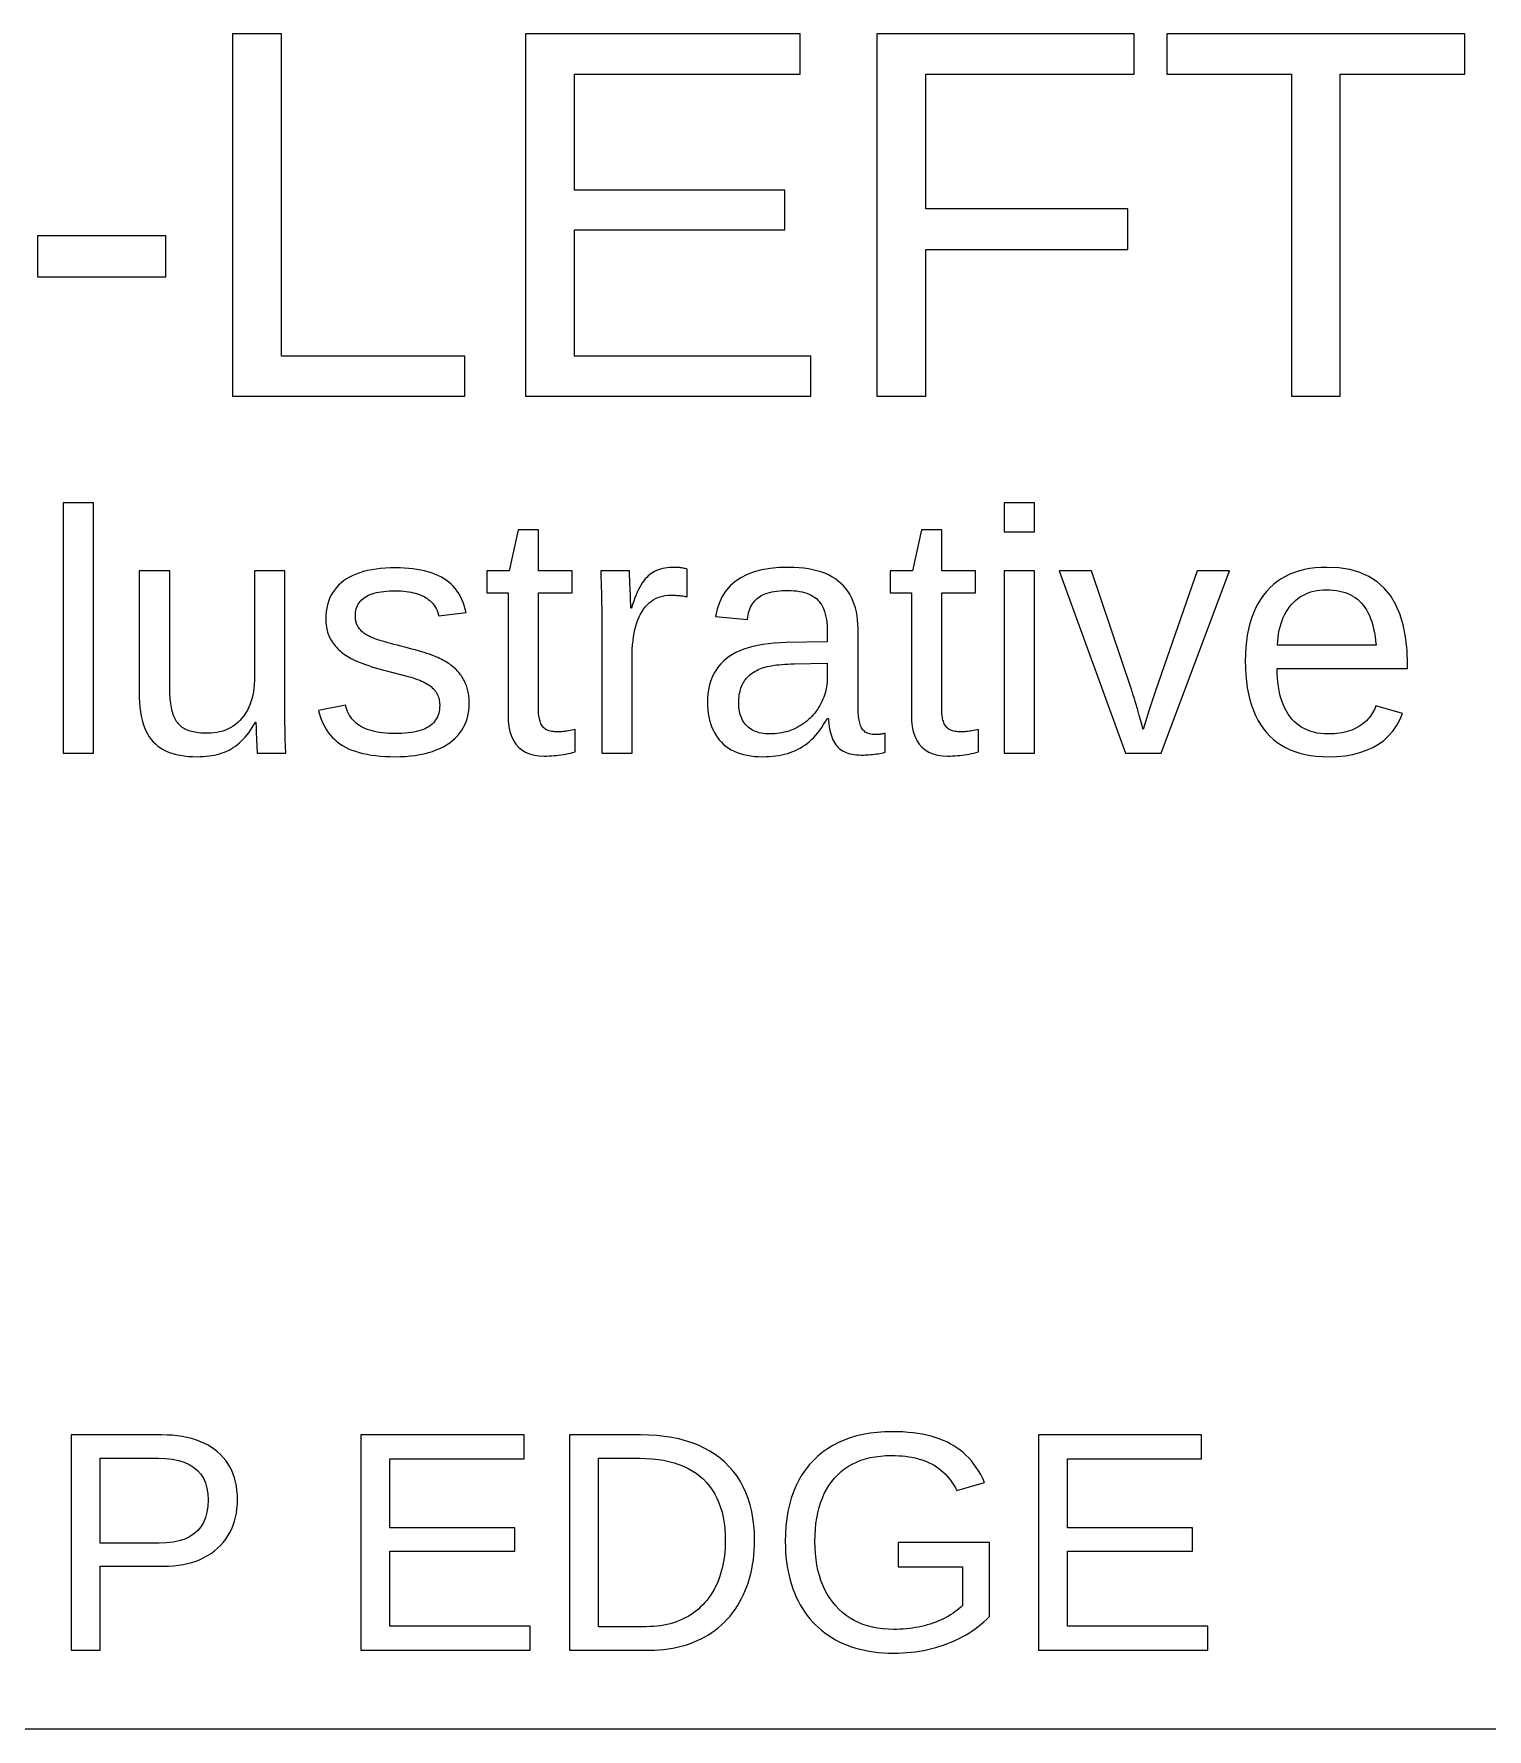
# Model space of a CAD drawing. Extents: x -27 to 133, y -77 to 15.
# Drawn here: x 33.44 to 45.7, y 0.23 to 14.53 of the extents above; entities that cross this region are included whole.
import ezdxf

# ---------------------------------------------------------------- set-up
doc = ezdxf.new("R2010")
doc.units = 0
doc.layers.get('0').update_dxf_attribs({"linetype": 'CONTINUOUS'})

msp = doc.modelspace()

# ---------------------------------------------------------------- linework, layer by layer
for points in [[(37.0719, 11.8087), (35.5268, 11.8087), (35.5268, 14.5277), (35.1124, 14.5277), (35.1124, 11.4701), (37.0719, 11.4701)], [(39.9928, 11.8087), (37.9986, 11.8087), (37.9986, 12.8741), (39.7737, 12.8741), (39.7737, 13.2083), (37.9986, 13.2083), (37.9986, 14.1892), (39.9039, 14.1892), (39.9039, 14.5277), (37.5842, 14.5277), (37.5842, 11.4701), (39.9928, 11.4701)], [(40.963, 12.7092), (42.6686, 12.7092), (42.6686, 13.0521), (40.963, 13.0521), (40.963, 14.1892), (42.7207, 14.1892), (42.7207, 14.5277), (40.5486, 14.5277), (40.5486, 11.4701), (40.963, 11.4701)], [(44.4612, 14.1892), (45.5115, 14.1892), (45.5115, 14.5277), (42.9987, 14.5277), (42.9987, 14.1892), (44.049, 14.1892), (44.049, 11.4701), (44.4612, 11.4701)], [(34.5502, 12.8242), (33.4652, 12.8242), (33.4652, 12.477), (34.5502, 12.477)], [(33.9399, 10.571), (33.6836, 10.571), (33.6836, 8.45773), (33.9399, 8.45773)], [(41.881, 10.571), (41.6247, 10.571), (41.6247, 10.3261), (41.881, 10.3261)], [(37.7656, 8.43515), (37.7859, 8.43575), (37.8061, 8.43676), (37.8262, 8.43818), (37.8463, 8.44), (37.8663, 8.44223), (37.8862, 8.44486), (37.9061, 8.44789), (37.9259, 8.45133), (37.9456, 8.45517), (37.9653, 8.45942), (37.9849, 8.46407), (38.0044, 8.46913), (38.0044, 8.65853), (37.9898, 8.65558), (37.9757, 8.65286), (37.9622, 8.65038), (37.9491, 8.64814), (37.9367, 8.64614), (37.9247, 8.64436), (37.9134, 8.64283), (37.9025, 8.64153), (37.8922, 8.64047), (37.8824, 8.63964), (37.8732, 8.63905), (37.8645, 8.6387), (37.8563, 8.63858), (37.8428, 8.63885), (37.83, 8.63964), (37.8178, 8.64097), (37.8062, 8.64283), (37.7952, 8.64522), (37.7849, 8.64814), (37.7752, 8.65159), (37.7661, 8.65557), (37.7577, 8.66008), (37.7499, 8.66512), (37.7427, 8.6707), (37.7362, 8.6768), (37.7303, 8.68344), (37.7249, 8.69073), (37.72, 8.69881), (37.7155, 8.70767), (37.7114, 8.71731), (37.7077, 8.72774), (37.7045, 8.73895), (37.7017, 8.75095), (37.6993, 8.76373), (37.6974, 8.77729), (37.6959, 8.79164), (37.6948, 8.80677), (37.6942, 8.82268), (37.694, 8.83938), (37.694, 9.81202), (37.9788, 9.81202), (37.9788, 9.99856), (37.694, 9.99856), (37.694, 10.3432), (37.5231, 10.3432), (37.4476, 9.99856), (37.2596, 9.99856), (37.2596, 9.81202), (37.4377, 9.81202), (37.4377, 8.78384), (37.4395, 8.73223), (37.4449, 8.68474), (37.454, 8.64139), (37.4668, 8.60216), (37.4832, 8.56707), (37.5032, 8.5361), (37.5268, 8.50926), (37.5541, 8.48655), (37.5851, 8.46797), (37.6197, 8.45352), (37.6579, 8.4432), (37.6997, 8.43701), (37.7452, 8.43494)], [(41.1693, 8.43515), (41.1896, 8.43575), (41.2098, 8.43676), (41.2299, 8.43818), (41.25, 8.44), (41.27, 8.44223), (41.2899, 8.44486), (41.3098, 8.44789), (41.3296, 8.45133), (41.3493, 8.45517), (41.369, 8.45942), (41.3886, 8.46407), (41.4081, 8.46913), (41.4081, 8.65853), (41.3935, 8.65558), (41.3794, 8.65286), (41.3659, 8.65038), (41.3529, 8.64814), (41.3404, 8.64614), (41.3285, 8.64436), (41.3171, 8.64283), (41.3062, 8.64153), (41.2959, 8.64047), (41.2861, 8.63964), (41.2769, 8.63905), (41.2682, 8.6387), (41.2601, 8.63858), (41.2466, 8.63885), (41.2337, 8.63964), (41.2215, 8.64097), (41.2099, 8.64283), (41.1989, 8.64522), (41.1886, 8.64814), (41.1789, 8.65159), (41.1698, 8.65557), (41.1614, 8.66008), (41.1536, 8.66512), (41.1464, 8.6707), (41.1399, 8.6768), (41.134, 8.68344), (41.1286, 8.69073), (41.1237, 8.69881), (41.1192, 8.70767), (41.1151, 8.71731), (41.1115, 8.72774), (41.1082, 8.73895), (41.1054, 8.75095), (41.1031, 8.76373), (41.1011, 8.77729), (41.0996, 8.79164), (41.0986, 8.80677), (41.0979, 8.82268), (41.0977, 8.83938), (41.0977, 9.81202), (41.3825, 9.81202), (41.3825, 9.99856), (41.0977, 9.99856), (41.0977, 10.3432), (40.9268, 10.3432), (40.8513, 9.99856), (40.6634, 9.99856), (40.6634, 9.81202), (40.8414, 9.81202), (40.8414, 8.78384), (40.8432, 8.73223), (40.8487, 8.68474), (40.8578, 8.64139), (40.8705, 8.60216), (40.8869, 8.56707), (40.9069, 8.5361), (40.9306, 8.50926), (40.9579, 8.48655), (40.9888, 8.46797), (41.0234, 8.45352), (41.0616, 8.4432), (41.1035, 8.43701), (41.149, 8.43494)], [(36.5296, 8.42995), (36.5729, 8.43205), (36.6145, 8.43555), (36.6546, 8.44044), (36.6932, 8.44674), (36.7302, 8.45443), (36.7656, 8.46352), (36.7995, 8.47401), (36.8318, 8.4859), (36.8626, 8.49919), (36.8918, 8.51387), (36.9194, 8.52996), (36.9455, 8.54744), (36.9699, 8.56622), (36.9922, 8.58617), (37.0127, 8.60731), (37.0312, 8.62962), (37.0477, 8.65311), (37.0623, 8.67779), (37.075, 8.70364), (37.0857, 8.73067), (37.0944, 8.75888), (37.1013, 8.78827), (37.1061, 8.81884), (37.109, 8.85059), (37.11, 8.88352), (37.1098, 8.89699), (37.1093, 8.91023), (37.1085, 8.92325), (37.1073, 8.93603), (37.1058, 8.94859), (37.1039, 8.96092), (37.1017, 8.97303), (37.0992, 8.9849), (37.0964, 8.99655), (37.0931, 9.00798), (37.0896, 9.01917), (37.0857, 9.03014), (37.0815, 9.04088), (37.077, 9.05141), (37.0722, 9.06174), (37.0671, 9.07188), (37.0618, 9.08183), (37.0561, 9.09158), (37.0502, 9.10114), (37.044, 9.11051), (37.0376, 9.11968), (37.0308, 9.12866), (37.0238, 9.13744), (37.0165, 9.14604), (37.0089, 9.15443), (37.0011, 9.16263), (36.9928, 9.17069), (36.9842, 9.17863), (36.9751, 9.18646), (36.9655, 9.19418), (36.9555, 9.2018), (36.945, 9.2093), (36.9341, 9.21669), (36.9228, 9.22398), (36.911, 9.23115), (36.8988, 9.23822), (36.8861, 9.24517), (36.873, 9.25202), (36.8594, 9.25875), (36.8449, 9.26548), (36.8291, 9.27231), (36.8119, 9.27922), (36.7934, 9.28623), (36.7735, 9.29333), (36.7523, 9.30052), (36.7297, 9.30781), (36.7058, 9.31519), (36.6806, 9.32266), (36.6539, 9.33022), (36.626, 9.33787), (36.5967, 9.34562), (36.566, 9.35346), (36.5338, 9.36143), (36.5034, 9.36913), (36.4747, 9.37657), (36.4477, 9.38373), (36.4225, 9.39062), (36.3991, 9.39724), (36.3774, 9.4036), (36.3574, 9.40968), (36.3393, 9.4155), (36.3228, 9.42104), (36.3081, 9.42631), (36.2952, 9.43132), (36.284, 9.43605), (36.2739, 9.44073), (36.2642, 9.44556), (36.2549, 9.45054), (36.246, 9.45567), (36.2374, 9.46095), (36.2292, 9.46639), (36.2215, 9.47197), (36.2141, 9.47771), (36.2071, 9.4836), (36.2004, 9.48964), (36.1942, 9.49583), (36.1884, 9.50218), (36.1829, 9.50867), (36.1779, 9.51538), (36.1732, 9.52236), (36.169, 9.52961), (36.1651, 9.53713), (36.1617, 9.54491), (36.1587, 9.55297), (36.156, 9.5613), (36.1538, 9.56989), (36.152, 9.57876), (36.1506, 9.58789), (36.1496, 9.59729), (36.149, 9.60696), (36.1488, 9.61691), (36.1492, 9.63302), (36.1507, 9.64849), (36.1532, 9.66332), (36.1566, 9.67751), (36.161, 9.69106), (36.1663, 9.70397), (36.1727, 9.71624), (36.18, 9.72787), (36.1883, 9.73885), (36.1976, 9.7492), (36.2079, 9.75891), (36.2191, 9.76798), (36.2313, 9.7764), (36.2446, 9.7842), (36.2589, 9.79137), (36.2743, 9.79791), (36.2908, 9.80384), (36.3084, 9.80914), (36.327, 9.81381), (36.3467, 9.81787), (36.3675, 9.8213), (36.3894, 9.8241), (36.4124, 9.82629), (36.4364, 9.82784), (36.4615, 9.82878), (36.4877, 9.82909), (36.5114, 9.82877), (36.5344, 9.82779), (36.5566, 9.82617), (36.5781, 9.8239), (36.5988, 9.82098), (36.6188, 9.81741), (36.638, 9.81319), (36.6565, 9.80833), (36.6742, 9.80281), (36.6912, 9.79665), (36.7074, 9.78983), (36.7229, 9.78237), (36.7376, 9.77426), (36.7515, 9.76555), (36.7646, 9.75627), (36.7768, 9.74642), (36.7882, 9.73601), (36.7987, 9.72504), (36.8084, 9.7135), (36.8172, 9.70139), (36.8252, 9.68873), (36.8323, 9.67549), (36.8386, 9.66169), (36.844, 9.64733), (36.8485, 9.6324), (36.8523, 9.61691), (37.0829, 9.6454), (37.0762, 9.67522), (37.0681, 9.70375), (37.0587, 9.731), (37.048, 9.75697), (37.036, 9.78166), (37.0226, 9.80507), (37.008, 9.8272), (36.9921, 9.84804), (36.9748, 9.86761), (36.9563, 9.88589), (36.9364, 9.9029), (36.9153, 9.91862), (36.8928, 9.93306), (36.8691, 9.94633), (36.8441, 9.95854), (36.8179, 9.96969), (36.7905, 9.97978), (36.7618, 9.9888), (36.7319, 9.99676), (36.7007, 10.0037), (36.6683, 10.0095), (36.6346, 10.0143), (36.5998, 10.018), (36.5636, 10.0207), (36.5263, 10.0222), (36.4877, 10.0228), (36.4443, 10.0221), (36.4024, 10.0202), (36.3622, 10.0169), (36.3237, 10.0123), (36.2867, 10.0064), (36.2514, 9.99926), (36.2177, 9.99077), (36.1857, 9.98097), (36.1553, 9.96987), (36.1264, 9.95746), (36.0993, 9.94375), (36.0737, 9.92873), (36.0498, 9.9124), (36.0276, 9.89483), (36.0071, 9.87607), (35.9884, 9.85612), (35.9716, 9.83498), (35.9564, 9.81266), (35.9431, 9.78914), (35.9316, 9.76444), (35.9218, 9.73855), (35.9138, 9.71148), (35.9075, 9.68321), (35.9031, 9.65376), (35.9004, 9.62312), (35.8995, 9.59129), (35.8999, 9.57397), (35.9008, 9.55708), (35.9024, 9.5406), (35.9045, 9.52455), (35.9073, 9.50892), (35.9108, 9.49371), (35.9148, 9.47892), (35.9195, 9.46455), (35.9248, 9.45061), (35.9307, 9.43708), (35.9373, 9.42398), (35.9444, 9.41129), (35.9522, 9.39903), (35.9606, 9.38712), (35.9694, 9.37549), (35.9787, 9.36413), (35.9885, 9.35305), (35.9988, 9.34225), (36.0095, 9.33173), (36.0207, 9.32149), (36.0325, 9.31152), (36.0446, 9.30184), (36.0573, 9.29243), (36.0705, 9.2833), (36.0841, 9.27445), (36.0982, 9.26587), (36.1133, 9.25743), (36.1299, 9.24896), (36.148, 9.24046), (36.1677, 9.23194), (36.1888, 9.22339), (36.2115, 9.21482), (36.2356, 9.20622), (36.2613, 9.19759), (36.2885, 9.18894), (36.3171, 9.18027), (36.3473, 9.17157), (36.379, 9.16284), (36.4122, 9.15409), (36.5959, 9.10568), (36.6169, 9.09987), (36.637, 9.09382), (36.6562, 9.08753), (36.6745, 9.08101), (36.6919, 9.07425), (36.7084, 9.06726), (36.7239, 9.06003), (36.7386, 9.05256), (36.7523, 9.04486), (36.7651, 9.03692), (36.777, 9.02874), (36.788, 9.02033), (36.7981, 9.01169), (36.8074, 9.00272), (36.8159, 8.99335), (36.8237, 8.98358), (36.8308, 8.9734), (36.8371, 8.96282), (36.8426, 8.95183), (36.8475, 8.94044), (36.8515, 8.92865), (36.8549, 8.91644), (36.8575, 8.90384), (36.8593, 8.89083), (36.8604, 8.87741), (36.8608, 8.8636), (36.8603, 8.84554), (36.8587, 8.8282), (36.856, 8.81156), (36.8522, 8.79564), (36.8474, 8.78042), (36.8415, 8.76591), (36.8346, 8.7521), (36.8266, 8.73901), (36.8175, 8.72662), (36.8073, 8.71494), (36.7961, 8.70397), (36.7838, 8.69371), (36.7704, 8.68415), (36.7558, 8.6753), (36.7401, 8.66716), (36.7231, 8.65973), (36.7048, 8.65301), (36.6853, 8.64699), (36.6646, 8.64168), (36.6426, 8.63708), (36.6194, 8.63319), (36.595, 8.63), (36.5693, 8.62753), (36.5424, 8.62576), (36.5142, 8.6247), (36.4848, 8.62434), (36.4573, 8.62468), (36.4306, 8.62571), (36.405, 8.62741), (36.3802, 8.6298), (36.3564, 8.63287), (36.3336, 8.63663), (36.3117, 8.64106), (36.2907, 8.64618), (36.2707, 8.65198), (36.2516, 8.65846), (36.2335, 8.66563), (36.2163, 8.67348), (36.2, 8.68201), (36.1847, 8.69127), (36.1701, 8.70133), (36.1564, 8.71216), (36.1435, 8.72378), (36.1315, 8.73618), (36.1202, 8.74936), (36.1098, 8.76333), (36.1003, 8.77808), (36.0915, 8.79362), (36.0836, 8.80994), (36.0765, 8.82704), (36.0702, 8.84493), (36.0648, 8.8636), (35.8383, 8.81943), (35.8462, 8.78917), (35.8554, 8.76016), (35.8658, 8.73241), (35.8775, 8.70592), (35.8906, 8.68068), (35.9049, 8.65669), (35.9205, 8.63396), (35.9374, 8.61249), (35.9556, 8.59227), (35.9751, 8.5733), (35.9958, 8.55559), (36.0179, 8.53914), (36.0412, 8.52394), (36.066, 8.50993), (36.0923, 8.49705), (36.1202, 8.48528), (36.1497, 8.47464), (36.1807, 8.46511), (36.2132, 8.45671), (36.2474, 8.44942), (36.283, 8.44326), (36.3203, 8.43822), (36.3591, 8.43429), (36.3994, 8.43149), (36.4414, 8.42981), (36.4848, 8.42925)], [(38.4844, 9.26089), (38.4849, 9.29963), (38.4864, 9.33695), (38.4889, 9.37287), (38.4924, 9.40739), (38.4968, 9.44049), (38.5023, 9.47218), (38.5088, 9.50247), (38.5162, 9.53135), (38.5247, 9.55883), (38.5341, 9.58489), (38.5446, 9.60955), (38.556, 9.6328), (38.5684, 9.65464), (38.5818, 9.67497), (38.5961, 9.69368), (38.6112, 9.71075), (38.6273, 9.7262), (38.6442, 9.74003), (38.6621, 9.75222), (38.6808, 9.76279), (38.7004, 9.77174), (38.7209, 9.77906), (38.7423, 9.78475), (38.7646, 9.78882), (38.7878, 9.79125), (38.8119, 9.79207), (38.8249, 9.79198), (38.8374, 9.79173), (38.8495, 9.79131), (38.8613, 9.79072), (38.8726, 9.78996), (38.8835, 9.78904), (38.894, 9.78794), (38.9041, 9.78668), (38.9139, 9.78524), (38.9232, 9.78364), (38.9321, 9.78187), (38.9406, 9.77994), (38.9486, 9.77783), (38.9486, 10.0128), (38.9405, 10.0149), (38.9325, 10.0168), (38.9244, 10.0186), (38.9163, 10.0202), (38.9083, 10.0216), (38.9003, 10.0229), (38.8923, 10.024), (38.8843, 10.0249), (38.8764, 10.0257), (38.8684, 10.0263), (38.8605, 10.0267), (38.8526, 10.027), (38.8447, 10.027), (38.8227, 10.0266), (38.8015, 10.0253), (38.7811, 10.0232), (38.7615, 10.0202), (38.7426, 10.0163), (38.7245, 10.0116), (38.7072, 10.006), (38.6907, 9.99954), (38.6749, 9.99223), (38.66, 9.98407), (38.6457, 9.97504), (38.6323, 9.96516), (38.6197, 9.95442), (38.6075, 9.94251), (38.5956, 9.92911), (38.5838, 9.91423), (38.5723, 9.89787), (38.5611, 9.88002), (38.55, 9.86069), (38.5392, 9.83988), (38.5285, 9.81758), (38.5181, 9.7938), (38.5079, 9.76854), (38.498, 9.7418), (38.4882, 9.71357), (38.4787, 9.68385), (38.473, 9.68385), (38.4729, 9.6932), (38.4727, 9.70502), (38.4724, 9.71932), (38.4719, 9.7361), (38.4713, 9.75535), (38.4706, 9.77708), (38.4697, 9.80129), (38.4687, 9.82798), (38.4675, 9.85714), (38.4663, 9.88878), (38.4648, 9.92289), (38.4633, 9.95949), (38.4616, 9.99856), (38.2195, 9.99856), (38.2208, 9.96853), (38.2219, 9.9389), (38.223, 9.90968), (38.224, 9.88086), (38.2248, 9.85245), (38.2256, 9.82444), (38.2262, 9.79683), (38.2268, 9.76963), (38.2272, 9.74284), (38.2276, 9.71644), (38.2278, 9.69045), (38.228, 9.66487), (38.2281, 9.63969), (38.2281, 8.45773), (38.4844, 8.45773)], [(39.615, 8.42969), (39.6427, 8.43099), (39.6698, 8.43316), (39.6961, 8.43619), (39.7219, 8.4401), (39.7469, 8.44487), (39.7713, 8.45051), (39.795, 8.45702), (39.818, 8.4644), (39.8404, 8.47264), (39.8621, 8.48176), (39.8832, 8.49174), (39.9035, 8.50258), (39.9234, 8.51448), (39.9429, 8.52759), (39.962, 8.54193), (39.9807, 8.55749), (39.999, 8.57427), (40.017, 8.59227), (40.0346, 8.6115), (40.0518, 8.63194), (40.0686, 8.65361), (40.085, 8.6765), (40.1011, 8.70061), (40.1168, 8.72595), (40.1321, 8.7525), (40.1406, 8.7525), (40.1423, 8.72847), (40.1446, 8.70544), (40.1476, 8.6834), (40.1512, 8.66238), (40.1555, 8.64235), (40.1605, 8.62333), (40.1661, 8.60531), (40.1724, 8.58829), (40.1794, 8.57228), (40.1871, 8.55727), (40.1954, 8.54326), (40.2043, 8.53025), (40.214, 8.51825), (40.2244, 8.50719), (40.2357, 8.49702), (40.248, 8.48773), (40.2612, 8.47932), (40.2753, 8.4718), (40.2903, 8.46517), (40.3063, 8.45942), (40.3231, 8.45455), (40.3409, 8.45057), (40.3596, 8.44747), (40.3792, 8.44526), (40.3997, 8.44393), (40.4212, 8.44349), (40.4367, 8.44362), (40.4522, 8.44403), (40.4676, 8.4447), (40.483, 8.44565), (40.4983, 8.44686), (40.5136, 8.44834), (40.5288, 8.4501), (40.544, 8.45212), (40.5591, 8.45441), (40.5742, 8.45697), (40.5892, 8.4598), (40.6042, 8.4629), (40.6191, 8.46627), (40.6191, 8.62577), (40.6119, 8.62429), (40.6049, 8.62294), (40.598, 8.6217), (40.5911, 8.62058), (40.5844, 8.61957), (40.5779, 8.61869), (40.5714, 8.61792), (40.5651, 8.61727), (40.5588, 8.61674), (40.5527, 8.61633), (40.5467, 8.61603), (40.5409, 8.61585), (40.5351, 8.6158), (40.5225, 8.61614), (40.5105, 8.61716), (40.4992, 8.61887), (40.4885, 8.62125), (40.4785, 8.62433), (40.4691, 8.62808), (40.4603, 8.63251), (40.4522, 8.63763), (40.4447, 8.64343), (40.4379, 8.64992), (40.4317, 8.65708), (40.4261, 8.66493), (40.4212, 8.67346), (40.4167, 8.68267), (40.4127, 8.69254), (40.409, 8.70308), (40.4056, 8.71429), (40.4026, 8.72615), (40.3999, 8.73869), (40.3976, 8.75189), (40.3957, 8.76576), (40.3941, 8.78029), (40.3929, 8.79549), (40.392, 8.81135), (40.3914, 8.82788), (40.3913, 8.84507), (40.3913, 9.50869), (40.3904, 9.54677), (40.3878, 9.58343), (40.3834, 9.61869), (40.3774, 9.65254), (40.3696, 9.68498), (40.36, 9.71602), (40.3487, 9.74565), (40.3357, 9.77387), (40.321, 9.80069), (40.3045, 9.82609), (40.2862, 9.8501), (40.2663, 9.87269), (40.2446, 9.89388), (40.2212, 9.91357), (40.196, 9.9317), (40.1692, 9.94824), (40.1407, 9.96321), (40.1105, 9.97661), (40.0786, 9.98843), (40.0449, 9.99867), (40.0096, 10.0073), (39.9726, 10.0144), (39.9338, 10.0199), (39.8934, 10.0239), (39.8512, 10.0262), (39.8074, 10.027), (39.7253, 10.0246), (39.6489, 10.0172), (39.5783, 10.0049), (39.5135, 9.98767), (39.4544, 9.96553), (39.4011, 9.93846), (39.3536, 9.90647), (39.3118, 9.86957), (39.2758, 9.82774), (39.2455, 9.78099), (39.221, 9.72932), (39.2023, 9.67273), (39.1894, 9.61122), (39.4571, 9.587), (39.4599, 9.60631), (39.4634, 9.62479), (39.4676, 9.64244), (39.4726, 9.65927), (39.4784, 9.67527), (39.4849, 9.69044), (39.4921, 9.70479), (39.5001, 9.71832), (39.5088, 9.73101), (39.5183, 9.74289), (39.5285, 9.75393), (39.5394, 9.76415), (39.5511, 9.77355), (39.5637, 9.78219), (39.5774, 9.79013), (39.5922, 9.79739), (39.6082, 9.80396), (39.6252, 9.80983), (39.6434, 9.81501), (39.6627, 9.81951), (39.6831, 9.82331), (39.7046, 9.82642), (39.7272, 9.82884), (39.7509, 9.83056), (39.7758, 9.8316), (39.8017, 9.83195), (39.8275, 9.83147), (39.8521, 9.83003), (39.8757, 9.82762), (39.8982, 9.82426), (39.9197, 9.81994), (39.94, 9.81465), (39.9593, 9.80841), (39.9775, 9.8012), (39.9946, 9.79304), (40.0107, 9.78391), (40.0256, 9.77382), (40.0395, 9.76277), (40.0523, 9.75076), (40.0641, 9.73764), (40.075, 9.72326), (40.0849, 9.70761), (40.0939, 9.6907), (40.1019, 9.67253), (40.109, 9.65309), (40.1151, 9.63239), (40.1203, 9.61042), (40.1245, 9.58719), (40.1279, 9.56269), (40.1302, 9.53693), (40.1316, 9.50991), (40.1321, 9.48162), (40.1321, 9.3976), (39.786, 9.39191), (39.7333, 9.38989), (39.6828, 9.38645), (39.6346, 9.3816), (39.5887, 9.37533), (39.5451, 9.36764), (39.5038, 9.35854), (39.4647, 9.34803), (39.428, 9.3361), (39.3935, 9.32275), (39.3613, 9.30799), (39.3313, 9.29181), (39.3037, 9.27421), (39.2784, 9.2552), (39.2551, 9.23483), (39.2337, 9.21314), (39.2141, 9.19013), (39.1964, 9.16582), (39.1806, 9.14018), (39.1666, 9.11323), (39.1545, 9.08497), (39.1443, 9.05539), (39.1359, 9.0245), (39.1294, 8.9923), (39.1247, 8.95877), (39.1219, 8.92394), (39.121, 8.88779), (39.1217, 8.85547), (39.1238, 8.82422), (39.1272, 8.79406), (39.1321, 8.76497), (39.1383, 8.73697), (39.1459, 8.71004), (39.1549, 8.68419), (39.1652, 8.65941), (39.177, 8.63572), (39.1901, 8.6131), (39.2046, 8.59156), (39.2205, 8.57111), (39.2378, 8.55172), (39.2564, 8.53361), (39.2764, 8.51694), (39.2978, 8.50172), (39.3206, 8.48795), (39.3447, 8.47563), (39.3701, 8.46476), (39.397, 8.45534), (39.4252, 8.44737), (39.4547, 8.44085), (39.4857, 8.43577), (39.518, 8.43215), (39.5516, 8.42998), (39.5867, 8.42925)], [(44.4323, 8.43141), (44.5014, 8.43788), (44.5664, 8.44867), (44.6272, 8.46377), (44.6838, 8.48318), (44.7363, 8.50691), (44.7846, 8.53495), (44.8287, 8.56731), (44.8687, 8.60398), (44.9045, 8.64497), (44.9362, 8.69027), (44.9637, 8.73988), (44.987, 8.79381), (44.762, 8.85788), (44.7562, 8.84232), (44.7495, 8.82718), (44.7421, 8.81246), (44.734, 8.79816), (44.7251, 8.78428), (44.7154, 8.77083), (44.7049, 8.75779), (44.6937, 8.74517), (44.6817, 8.73298), (44.6689, 8.72121), (44.6554, 8.70985), (44.6411, 8.69892), (44.626, 8.68841), (44.6102, 8.67851), (44.5936, 8.6694), (44.5762, 8.66109), (44.558, 8.65356), (44.539, 8.64683), (44.5192, 8.64089), (44.4987, 8.63574), (44.4774, 8.63139), (44.4553, 8.62782), (44.4324, 8.62505), (44.4087, 8.62307), (44.3843, 8.62188), (44.359, 8.62149), (44.3272, 8.62234), (44.2966, 8.62489), (44.2671, 8.62915), (44.2389, 8.6351), (44.2118, 8.64276), (44.186, 8.65212), (44.1613, 8.66319), (44.1379, 8.67595), (44.1156, 8.69042), (44.0946, 8.70659), (44.0747, 8.72446), (44.0561, 8.74404), (44.0386, 8.76532), (44.0224, 8.78816), (44.0074, 8.81244), (43.9938, 8.83815), (43.9815, 8.8653), (43.9705, 8.89387), (43.9607, 8.92388), (43.9523, 8.95532), (43.9452, 8.98819), (43.9393, 9.0225), (43.9348, 9.05823), (43.9315, 9.0954), (43.9296, 9.134), (43.9289, 9.17404), (45.0283, 9.17404), (45.0283, 9.2082), (45.0243, 9.32933), (45.0123, 9.44077), (44.9922, 9.54252), (44.964, 9.63458), (44.9278, 9.71695), (44.8836, 9.78962), (44.8314, 9.85261), (44.7711, 9.90591), (44.7028, 9.94951), (44.6264, 9.98343), (44.542, 10.0077), (44.4495, 10.0222), (44.349, 10.027), (44.2989, 10.0258), (44.2506, 10.0222), (44.2041, 10.0162), (44.1594, 10.0078), (44.1165, 9.99691), (44.0754, 9.98366), (44.0361, 9.96799), (43.9986, 9.94992), (43.963, 9.92944), (43.9292, 9.90654), (43.8971, 9.88124), (43.8669, 9.85352), (43.8385, 9.8234), (43.8121, 9.79102), (43.7878, 9.75653), (43.7656, 9.71993), (43.7455, 9.68123), (43.7275, 9.64042), (43.7116, 9.59751), (43.6979, 9.55248), (43.6862, 9.50536), (43.6767, 9.45612), (43.6693, 9.40478), (43.664, 9.35133), (43.6609, 9.29577), (43.6598, 9.23811), (43.6609, 9.1775), (43.664, 9.11923), (43.6693, 9.0633), (43.6767, 9.00972), (43.6862, 8.95848), (43.6979, 8.90958), (43.7116, 8.86303), (43.7275, 8.81881), (43.7455, 8.77694), (43.7656, 8.73742), (43.7878, 8.70023), (43.8121, 8.66539), (43.8385, 8.63289), (43.867, 8.60277), (43.8974, 8.57505), (43.9297, 8.54975), (43.9639, 8.52685), (44.0001, 8.50637), (44.0382, 8.48829), (44.0783, 8.47263), (44.1202, 8.45938), (44.1641, 8.44853), (44.21, 8.4401), (44.2577, 8.43407), (44.3074, 8.43046), (44.359, 8.42925)], [(34.8391, 8.42964), (34.8646, 8.43082), (34.8894, 8.43278), (34.9136, 8.43552), (34.9371, 8.43905), (34.96, 8.44336), (34.9822, 8.44845), (35.0037, 8.45433), (35.0245, 8.46099), (35.0447, 8.46843), (35.0642, 8.47666), (35.0831, 8.48567), (35.1013, 8.49547), (35.119, 8.5062), (35.1363, 8.51805), (35.1534, 8.53099), (35.1701, 8.54504), (35.1864, 8.5602), (35.2025, 8.57646), (35.2182, 8.59382), (35.2336, 8.61228), (35.2487, 8.63185), (35.2634, 8.65253), (35.2778, 8.67431), (35.2919, 8.69719), (35.3056, 8.72117), (35.3099, 8.72117), (35.3103, 8.70429), (35.3108, 8.68826), (35.3112, 8.67308), (35.3116, 8.65875), (35.312, 8.64527), (35.3124, 8.63265), (35.3128, 8.62087), (35.3131, 8.60995), (35.3135, 8.59987), (35.3138, 8.59065), (35.3142, 8.58228), (35.3145, 8.57475), (35.3149, 8.56808), (35.3152, 8.5619), (35.3155, 8.55582), (35.3158, 8.54985), (35.3161, 8.54399), (35.3164, 8.53824), (35.3167, 8.5326), (35.317, 8.52707), (35.3172, 8.52165), (35.3175, 8.51634), (35.3177, 8.51113), (35.318, 8.50604), (35.3182, 8.50105), (35.3184, 8.49618), (35.3187, 8.4915), (35.3189, 8.48711), (35.3191, 8.48301), (35.3193, 8.47919), (35.3195, 8.47566), (35.3198, 8.47241), (35.32, 8.46946), (35.3202, 8.46679), (35.3204, 8.4644), (35.3206, 8.4623), (35.3209, 8.46049), (35.3211, 8.45897), (35.3213, 8.45773), (35.5634, 8.45773), (35.5621, 8.46817), (35.561, 8.48109), (35.5599, 8.49648), (35.5589, 8.51435), (35.5581, 8.5347), (35.5573, 8.55753), (35.5567, 8.58284), (35.5561, 8.61062), (35.5556, 8.64088), (35.5553, 8.67362), (35.555, 8.70883), (35.5549, 8.74652), (35.5548, 8.78669), (35.5548, 9.99856), (35.2985, 9.99856), (35.2985, 9.10568), (35.2979, 9.07165), (35.296, 9.03877), (35.2928, 9.00706), (35.2884, 8.97652), (35.2827, 8.94713), (35.2758, 8.91891), (35.2675, 8.89185), (35.2581, 8.86596), (35.2473, 8.84123), (35.2353, 8.81766), (35.222, 8.79525), (35.2075, 8.77401), (35.1917, 8.75393), (35.1748, 8.73519), (35.157, 8.71794), (35.1382, 8.70219), (35.1186, 8.68794), (35.098, 8.67519), (35.0764, 8.66394), (35.054, 8.65419), (35.0306, 8.64595), (35.0063, 8.6392), (34.981, 8.63395), (34.9549, 8.6302), (34.9278, 8.62795), (34.8998, 8.6272), (34.8806, 8.62742), (34.8622, 8.62807), (34.8445, 8.62917), (34.8276, 8.6307), (34.8113, 8.63267), (34.7958, 8.63508), (34.781, 8.63793), (34.767, 8.64122), (34.7536, 8.64494), (34.741, 8.64911), (34.7291, 8.65371), (34.7179, 8.65874), (34.7075, 8.66422), (34.6976, 8.67019), (34.6882, 8.67673), (34.6792, 8.68381), (34.6706, 8.69145), (34.6624, 8.69965), (34.6546, 8.70841), (34.6473, 8.71772), (34.6404, 8.72759), (34.6339, 8.73801), (34.6278, 8.74899), (34.6221, 8.76052), (34.6169, 8.77262), (34.6121, 8.78526), (34.6077, 8.7986), (34.6036, 8.81274), (34.5999, 8.82768), (34.5965, 8.84344), (34.5935, 8.86001), (34.5909, 8.87738), (34.5886, 8.89557), (34.5866, 8.91456), (34.585, 8.93436), (34.5838, 8.95497), (34.5829, 8.97639), (34.5824, 8.99862), (34.5822, 9.02166), (34.5822, 9.99856), (34.3244, 9.99856), (34.3244, 8.97181), (34.3251, 8.92809), (34.3272, 8.88632), (34.3307, 8.84649), (34.3356, 8.80861), (34.3418, 8.77268), (34.3495, 8.73869), (34.3585, 8.70665), (34.3689, 8.67656), (34.3807, 8.64841), (34.394, 8.6222), (34.4086, 8.59795), (34.4245, 8.57564), (34.4419, 8.55527), (34.4608, 8.53663), (34.4813, 8.51948), (34.5034, 8.50382), (34.5271, 8.48965), (34.5524, 8.47698), (34.5793, 8.46579), (34.6079, 8.4561), (34.638, 8.44789), (34.6698, 8.44118), (34.7032, 8.43596), (34.7381, 8.43223), (34.7747, 8.43), (34.8129, 8.42925)], [(41.881, 9.99856), (41.6247, 9.99856), (41.6247, 8.45773), (41.881, 8.45773)], [(43.5258, 9.99856), (43.2538, 9.99856), (42.9035, 8.99319), (42.848, 8.82514), (42.7981, 8.65853), (42.7862, 8.70037), (42.775, 8.73956), (42.7646, 8.7761), (42.7549, 8.81), (42.7459, 8.84125), (42.7376, 8.86986), (42.73, 8.89582), (42.7232, 8.91914), (42.7171, 8.93981), (42.7117, 8.95783), (42.707, 8.97321), (42.7031, 8.98594), (42.6999, 8.99602), (42.361, 9.99856), (42.0875, 9.99856), (42.6472, 8.45773), (42.9505, 8.45773)], [(43.9337, 9.40352), (43.9368, 9.43539), (43.9411, 9.46615), (43.9466, 9.4958), (43.9532, 9.52435), (43.9611, 9.5518), (43.9701, 9.57814), (43.9803, 9.60338), (43.9917, 9.62752), (44.0043, 9.65055), (44.0181, 9.67248), (44.0331, 9.6933), (44.0493, 9.71302), (44.0665, 9.73146), (44.0846, 9.74842), (44.1037, 9.7639), (44.1237, 9.77791), (44.1446, 9.79045), (44.1664, 9.80151), (44.1891, 9.81109), (44.2128, 9.8192), (44.2373, 9.82584), (44.2628, 9.831), (44.2892, 9.83469), (44.3165, 9.8369), (44.3448, 9.83764), (44.3738, 9.83698), (44.4018, 9.83499), (44.4287, 9.83169), (44.4546, 9.82705), (44.4794, 9.8211), (44.5031, 9.81383), (44.5258, 9.80523), (44.5474, 9.79531), (44.568, 9.78406), (44.5874, 9.77149), (44.6059, 9.7576), (44.6232, 9.74239), (44.6395, 9.72586), (44.6548, 9.70788), (44.6692, 9.68834), (44.6825, 9.66725), (44.695, 9.64459), (44.7064, 9.62038), (44.7169, 9.59461), (44.7264, 9.56728), (44.735, 9.53839), (44.7426, 9.50794), (44.7493, 9.47593), (44.7549, 9.44237), (44.7597, 9.40724), (44.7634, 9.37056), (43.9318, 9.37056)], [(39.6261, 8.62189), (39.6079, 8.6231), (39.5903, 8.62513), (39.5734, 8.62796), (39.5572, 8.6316), (39.5417, 8.63605), (39.5268, 8.6413), (39.5127, 8.64737), (39.4992, 8.65425), (39.4864, 8.66193), (39.4743, 8.67043), (39.4628, 8.67973), (39.4521, 8.68984), (39.4421, 8.70069), (39.4329, 8.71222), (39.4245, 8.72442), (39.4169, 8.7373), (39.4101, 8.75085), (39.4041, 8.76507), (39.3989, 8.77997), (39.3945, 8.79555), (39.3909, 8.81179), (39.3881, 8.82871), (39.3861, 8.84631), (39.3849, 8.86458), (39.3845, 8.88352), (39.3848, 8.90101), (39.3856, 8.91797), (39.3871, 8.93441), (39.3892, 8.95033), (39.3918, 8.96572), (39.3951, 8.9806), (39.3989, 8.99495), (39.4033, 9.00877), (39.4083, 9.02208), (39.4139, 9.03486), (39.4201, 9.04712), (39.4269, 9.05885), (39.4343, 9.07007), (39.4422, 9.0808), (39.4507, 9.0911), (39.4596, 9.10096), (39.4691, 9.11038), (39.4791, 9.11936), (39.4896, 9.12791), (39.5006, 9.13602), (39.5121, 9.14368), (39.5241, 9.15091), (39.5367, 9.1577), (39.5497, 9.16406), (39.5633, 9.16997), (39.5774, 9.17544), (39.5923, 9.18052), (39.6082, 9.18522), (39.6251, 9.18956), (39.6431, 9.19352), (39.6621, 9.19711), (39.6822, 9.20033), (39.7033, 9.20318), (39.7254, 9.20566), (39.7485, 9.20777), (39.7727, 9.2095), (39.798, 9.21087), (39.8243, 9.21186), (39.8516, 9.21249), (40.1321, 9.21818), (40.1321, 9.09144), (40.1317, 9.0733), (40.1306, 9.05523), (40.1287, 9.03723), (40.1261, 9.01931), (40.1227, 9.00147), (40.1186, 8.9837), (40.1137, 8.96601), (40.1081, 8.94839), (40.1017, 8.93085), (40.0946, 8.91339), (40.0867, 8.896), (40.0781, 8.87869), (40.0687, 8.86145), (40.0587, 8.84454), (40.0481, 8.82819), (40.037, 8.8124), (40.0253, 8.79718), (40.0131, 8.78252), (40.0004, 8.76843), (39.987, 8.7549), (39.9732, 8.74193), (39.9588, 8.72953), (39.9438, 8.7177), (39.9283, 8.70643), (39.9123, 8.69572), (39.8957, 8.68558), (39.8786, 8.6761), (39.8612, 8.66737), (39.8434, 8.65941), (39.8252, 8.6522), (39.8067, 8.64576), (39.7878, 8.64007), (39.7685, 8.63514), (39.7489, 8.63097), (39.7289, 8.62755), (39.7085, 8.6249), (39.6877, 8.623), (39.6666, 8.62187), (39.6451, 8.62149)], [(40.7295, 0.86636), (40.7665, 0.86779), (40.8031, 0.87017), (40.8393, 0.87351), (40.8751, 0.8778), (40.9104, 0.88304), (40.9454, 0.88923), (40.9799, 0.89638), (41.014, 0.90448), (41.0476, 0.91353), (41.0809, 0.92354), (41.1137, 0.93449), (41.1462, 0.94641), (41.178, 0.95919), (41.209, 0.97275), (41.2393, 0.9871), (41.2688, 1.00224), (41.2976, 1.01816), (41.3256, 1.03487), (41.3528, 1.05236), (41.3792, 1.07064), (41.4049, 1.08971), (41.4298, 1.10956), (41.4539, 1.13019), (41.4773, 1.15161), (41.4998, 1.17382), (41.4998, 1.8), (40.7306, 1.8), (40.7306, 1.59385), (41.2731, 1.59385), (41.2731, 1.26657), (41.2581, 1.25253), (41.2424, 1.23895), (41.226, 1.22582), (41.2089, 1.21315), (41.1911, 1.20094), (41.1726, 1.18918), (41.1534, 1.17789), (41.1335, 1.16705), (41.113, 1.15666), (41.0917, 1.14674), (41.0698, 1.13727), (41.0471, 1.12826), (41.0238, 1.1197), (40.9999, 1.1117), (40.9758, 1.10434), (40.9514, 1.09761), (40.9268, 1.09153), (40.9018, 1.08609), (40.8766, 1.08128), (40.851, 1.07712), (40.8252, 1.0736), (40.7992, 1.07072), (40.7728, 1.06847), (40.7461, 1.06687), (40.7192, 1.06591), (40.692, 1.06559), (40.6448, 1.06677), (40.5993, 1.0703), (40.5553, 1.07619), (40.5129, 1.08444), (40.4722, 1.09504), (40.433, 1.108), (40.3954, 1.12331), (40.3595, 1.14098), (40.3251, 1.161), (40.2923, 1.18338), (40.2612, 1.20812), (40.2316, 1.23521), (40.2037, 1.26466), (40.1776, 1.29614), (40.1535, 1.32934), (40.1316, 1.36425), (40.1118, 1.40088), (40.094, 1.43922), (40.0783, 1.47928), (40.0648, 1.52106), (40.0533, 1.56455), (40.0439, 1.60976), (40.0366, 1.65668), (40.0313, 1.70531), (40.0282, 1.75567), (40.0272, 1.80773), (40.0281, 1.85994), (40.0311, 1.9103), (40.036, 1.95883), (40.0429, 2.00552), (40.0517, 2.05037), (40.0626, 2.09339), (40.0753, 2.13457), (40.0901, 2.17391), (40.1068, 2.21141), (40.1255, 2.24708), (40.1462, 2.28091), (40.1688, 2.3129), (40.1934, 2.34306), (40.2198, 2.37117), (40.248, 2.39704), (40.278, 2.42066), (40.3097, 2.44202), (40.3431, 2.46114), (40.3784, 2.47801), (40.4153, 2.49263), (40.454, 2.505), (40.4945, 2.51512), (40.5367, 2.52299), (40.5807, 2.52862), (40.6265, 2.53199), (40.674, 2.53311), (40.7047, 2.5327), (40.7346, 2.53144), (40.7638, 2.52934), (40.7922, 2.52641), (40.8197, 2.52263), (40.8465, 2.51802), (40.8726, 2.51257), (40.8978, 2.50628), (40.9222, 2.49915), (40.9459, 2.49118), (40.9688, 2.48237), (40.9909, 2.47273), (41.0122, 2.46224), (41.0327, 2.45085), (41.0526, 2.43846), (41.0718, 2.42508), (41.0903, 2.41071), (41.1081, 2.39535), (41.1252, 2.379), (41.1416, 2.36166), (41.1573, 2.34332), (41.1723, 2.32399), (41.1866, 2.30367), (41.2002, 2.28237), (41.2132, 2.26006), (41.2254, 2.23677), (41.4599, 2.30635), (41.4437, 2.34012), (41.4265, 2.37244), (41.4083, 2.40331), (41.3891, 2.43273), (41.3688, 2.4607), (41.3476, 2.48723), (41.3253, 2.5123), (41.3019, 2.53593), (41.2776, 2.55811), (41.2522, 2.57884), (41.2258, 2.59812), (41.1984, 2.61595), (41.17, 2.63233), (41.1404, 2.64739), (41.1094, 2.66124), (41.0771, 2.67389), (41.0435, 2.68533), (41.0085, 2.69557), (40.9722, 2.7046), (40.9345, 2.71243), (40.8955, 2.71906), (40.8552, 2.72448), (40.8135, 2.7287), (40.7705, 2.73171), (40.7261, 2.73351), (40.6804, 2.73412), (40.6155, 2.73268), (40.5529, 2.72838), (40.4926, 2.72122), (40.4345, 2.71118), (40.3788, 2.69828), (40.3252, 2.68252), (40.274, 2.66388), (40.225, 2.64238), (40.1783, 2.61802), (40.1339, 2.59078), (40.0918, 2.56068), (40.0519, 2.52772), (40.0143, 2.49188), (39.9792, 2.45344), (39.9469, 2.41263), (39.9175, 2.36945), (39.8908, 2.32391), (39.867, 2.27601), (39.8459, 2.22575), (39.8277, 2.17312), (39.8123, 2.11813), (39.7997, 2.06078), (39.7898, 2.00106), (39.7828, 1.93898), (39.7786, 1.87454), (39.7772, 1.80773), (39.7779, 1.76378), (39.7798, 1.72071), (39.783, 1.67854), (39.7875, 1.63726), (39.7933, 1.59688), (39.8004, 1.55738), (39.8088, 1.51878), (39.8184, 1.48106), (39.8294, 1.44424), (39.8416, 1.40832), (39.8552, 1.37328), (39.87, 1.33914), (39.8861, 1.30589), (39.9034, 1.27367), (39.9219, 1.24264), (39.9415, 1.21279), (39.9623, 1.18412), (39.9842, 1.15663), (40.0073, 1.13032), (40.0315, 1.1052), (40.0569, 1.08125), (40.0834, 1.05849), (40.1111, 1.03691), (40.14, 1.01651), (40.17, 0.99729), (40.2011, 0.97926), (40.2333, 0.96249), (40.2664, 0.94706), (40.3004, 0.93297), (40.3354, 0.92022), (40.3713, 0.90882), (40.4081, 0.89875), (40.4459, 0.89003), (40.4846, 0.88265), (40.5242, 0.87662), (40.5648, 0.87192), (40.6062, 0.86857), (40.6487, 0.86655), (40.692, 0.86588)], [(33.9956, 1.599), (34.529, 1.599), (34.5727, 1.5999), (34.6149, 1.6026), (34.6558, 1.6071), (34.6952, 1.61339), (34.7332, 1.62149), (34.7697, 1.63139), (34.8049, 1.64308), (34.8386, 1.65658), (34.8709, 1.67187), (34.9017, 1.68896), (34.9311, 1.70785), (34.9592, 1.72855), (34.9857, 1.75104), (35.0106, 1.77505), (35.0335, 1.80032), (35.0544, 1.82683), (35.0733, 1.8546), (35.0902, 1.88362), (35.1051, 1.91388), (35.1181, 1.9454), (35.129, 1.97817), (35.138, 2.01218), (35.1449, 2.04745), (35.1499, 2.08397), (35.1529, 2.12174), (35.1539, 2.16075), (35.1529, 2.2001), (35.1499, 2.23806), (35.145, 2.27463), (35.138, 2.30981), (35.1291, 2.34361), (35.1182, 2.37602), (35.1053, 2.40704), (35.0904, 2.43667), (35.0736, 2.46492), (35.0548, 2.49178), (35.034, 2.51725), (35.0112, 2.54133), (34.9864, 2.56403), (34.9598, 2.58519), (34.9316, 2.60465), (34.9017, 2.62243), (34.8703, 2.63851), (34.8371, 2.65289), (34.8024, 2.66559), (34.766, 2.67659), (34.728, 2.6859), (34.6884, 2.69352), (34.6471, 2.69944), (34.6042, 2.70367), (34.5597, 2.70621), (34.5135, 2.70706), (33.7495, 2.70706), (33.7495, 0.89165), (33.9956, 0.89165)], [(37.6253, 1.09265), (36.4412, 1.09265), (36.4412, 1.72527), (37.4951, 1.72527), (37.4951, 1.92369), (36.4412, 1.92369), (36.4412, 2.50606), (37.5724, 2.50606), (37.5724, 2.70706), (36.1951, 2.70706), (36.1951, 0.89165), (37.6253, 0.89165)], [(38.6743, 0.89231), (38.7137, 0.8943), (38.7523, 0.89762), (38.7901, 0.90226), (38.8273, 0.90823), (38.8637, 0.91552), (38.8994, 0.92414), (38.9343, 0.93409), (38.9685, 0.94537), (39.002, 0.95797), (39.0348, 0.97189), (39.0668, 0.98715), (39.0981, 1.00373), (39.1285, 1.02156), (39.1578, 1.04055), (39.186, 1.06072), (39.2131, 1.08204), (39.2392, 1.10454), (39.2641, 1.1282), (39.288, 1.15303), (39.3108, 1.17902), (39.3325, 1.20618), (39.3532, 1.23451), (39.3727, 1.264), (39.3912, 1.29466), (39.4086, 1.32648), (39.4248, 1.35931), (39.4397, 1.39297), (39.4533, 1.42745), (39.4656, 1.46277), (39.4766, 1.49892), (39.4864, 1.5359), (39.4948, 1.57371), (39.5019, 1.61236), (39.5077, 1.65183), (39.5123, 1.69213), (39.5155, 1.73327), (39.5175, 1.77523), (39.5181, 1.81803), (39.5166, 1.88249), (39.5122, 1.94463), (39.5048, 2.00447), (39.4944, 2.062), (39.481, 2.11721), (39.4647, 2.17012), (39.4454, 2.22071), (39.4232, 2.269), (39.398, 2.31497), (39.3698, 2.35864), (39.3387, 2.39999), (39.3046, 2.43904), (39.2675, 2.47577), (39.2277, 2.50999), (39.1854, 2.54146), (39.1406, 2.5702), (39.0933, 2.59621), (39.0436, 2.61947), (38.9913, 2.64), (38.9365, 2.65779), (38.8793, 2.67285), (38.8196, 2.68516), (38.7573, 2.69474), (38.6926, 2.70159), (38.6254, 2.70569), (38.5556, 2.70706), (37.9552, 2.70706), (37.9552, 0.89165), (38.6342, 0.89165)], [(43.3437, 1.09265), (42.1597, 1.09265), (42.1597, 1.72527), (43.2136, 1.72527), (43.2136, 1.92369), (42.1597, 1.92369), (42.1597, 2.50606), (43.2909, 2.50606), (43.2909, 2.70706), (41.9136, 2.70706), (41.9136, 0.89165), (43.3437, 0.89165)], [(33.9956, 2.50993), (34.4839, 2.50993), (34.5464, 2.50785), (34.6039, 2.50161), (34.6564, 2.4912), (34.704, 2.47663), (34.7465, 2.4579), (34.784, 2.43501), (34.8165, 2.40795), (34.844, 2.37673), (34.8665, 2.34135), (34.884, 2.3018), (34.8965, 2.25809), (34.904, 2.21022), (34.9065, 2.15819), (34.9041, 2.10425), (34.8967, 2.05462), (34.8845, 2.00932), (34.8675, 1.96832), (34.8455, 1.93164), (34.8187, 1.89928), (34.787, 1.87123), (34.7504, 1.8475), (34.7089, 1.82808), (34.6625, 1.81298), (34.6113, 1.80219), (34.5552, 1.79572), (34.4942, 1.79356), (33.9956, 1.79356)], [(38.2013, 2.50993), (38.5505, 2.50993), (38.6034, 2.50889), (38.6544, 2.50574), (38.7034, 2.5005), (38.7505, 2.49316), (38.7956, 2.48373), (38.8387, 2.47219), (38.8799, 2.45856), (38.9191, 2.44284), (38.9564, 2.42502), (38.9917, 2.4051), (39.025, 2.38308), (39.0564, 2.35897), (39.0858, 2.33276), (39.1132, 2.30456), (39.1383, 2.27445), (39.1613, 2.24245), (39.1821, 2.20855), (39.2007, 2.17276), (39.2171, 2.13506), (39.2313, 2.09547), (39.2434, 2.05397), (39.2532, 2.01058), (39.2609, 1.96529), (39.2663, 1.9181), (39.2696, 1.86902), (39.2707, 1.81803), (39.2702, 1.78389), (39.2688, 1.75045), (39.2664, 1.71772), (39.263, 1.68568), (39.2587, 1.65435), (39.2534, 1.62372), (39.2472, 1.59379), (39.24, 1.56456), (39.2318, 1.53603), (39.2227, 1.5082), (39.2126, 1.48108), (39.2016, 1.45465), (39.1896, 1.42893), (39.1767, 1.40402), (39.1629, 1.38001), (39.1484, 1.35693), (39.133, 1.33476), (39.1167, 1.3135), (39.0997, 1.29316), (39.0818, 1.27373), (39.0631, 1.25522), (39.0435, 1.23762), (39.0231, 1.22094), (39.0019, 1.20517), (38.9799, 1.19032), (38.957, 1.17638), (38.9334, 1.16342), (38.9093, 1.1515), (38.8846, 1.14061), (38.8593, 1.13076), (38.8334, 1.12195), (38.807, 1.11417), (38.78, 1.10744), (38.7524, 1.10173), (38.7242, 1.09707), (38.6955, 1.09344), (38.6662, 1.09085), (38.6363, 1.08929), (38.6059, 1.08877), (38.2013, 1.08877)]]:
    msp.add_lwpolyline(points, close=True)
msp.add_lwpolyline([(46, 0.225), (7.93, 0.225)])

doc.saveas('drawing.dxf')
